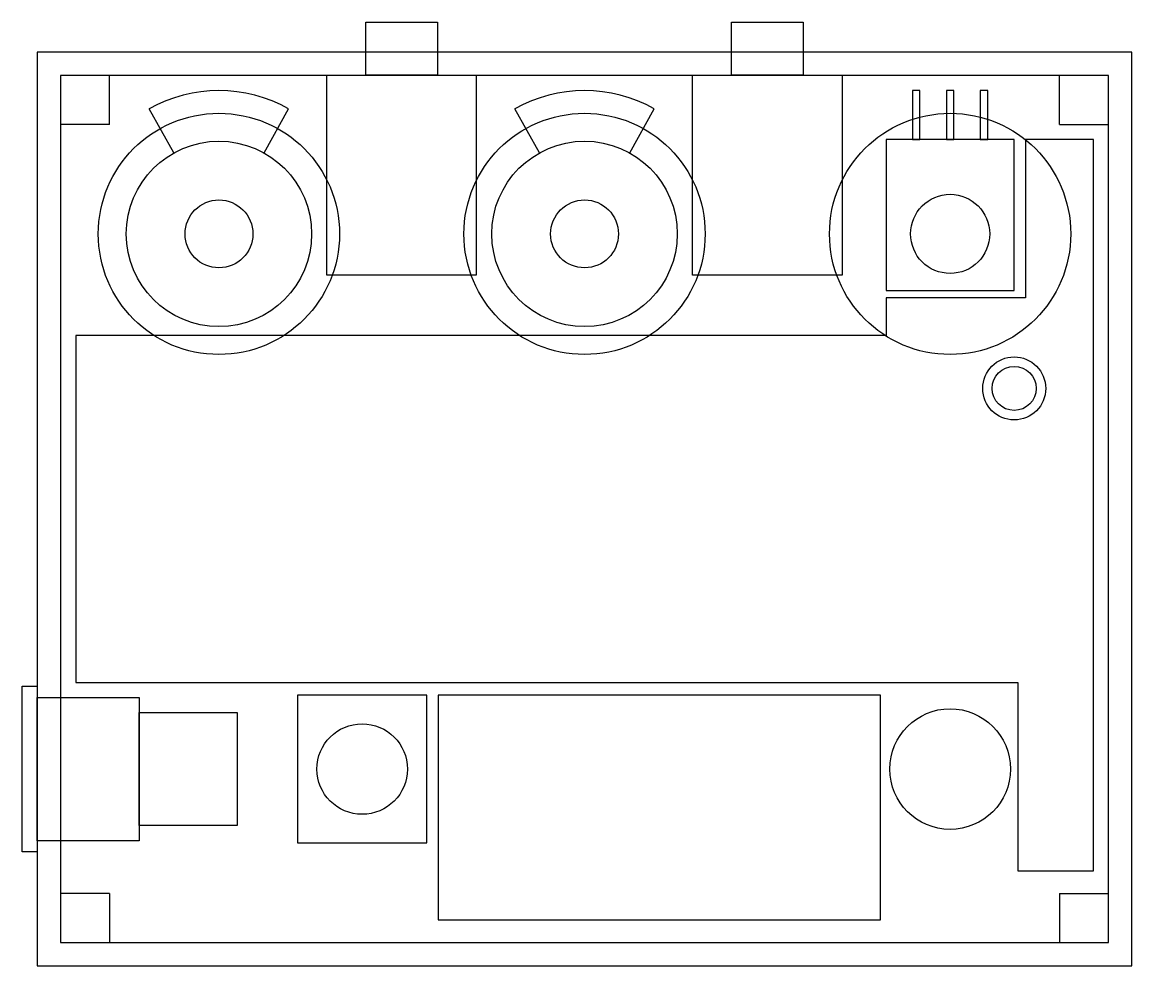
# Model space of a CAD drawing. Header units: inches. Extents: x -5 to 142, y -3 to 122.
import ezdxf

# ---------------------------------------------------------------- set-up
doc = ezdxf.new("R2010")
doc.units = ezdxf.units.IN
doc.header["$MEASUREMENT"] = 0

msp = doc.modelspace()

# ---------------------------------------------------------------- linework, layer by layer
for p, q in [((6.5, 108.5), (6.5, 115)), ((132.5, 108.5), (132.5, 115)), ((15.01, 104.74), (11.75, 110.6)), ((26.99, 104.74), (30.25, 110.6)), ((63.51, 104.74), (60.25, 110.6)), ((75.49, 104.74), (78.75, 110.6)), ((6.5, 108.5), (0, 108.5)), ((132.5, 108.5), (139, 108.5)), ((6.5, 6.5), (0, 6.5)), ((6.5, 6.5), (6.5, 0)), ((132.5, 6.5), (139, 6.5)), ((132.5, 6.5), (132.5, 0))]:
    msp.add_line(p, q)
for points in [[(40.48, 122.08), (50, 122.08), (50, 115.07), (40.48, 115.07)], [(88.99, 122.08), (98.51, 122.08), (98.51, 115.07), (88.99, 115.07)], [(-3.1, -3.1), (142.1, -3.1), (142.1, 118.1), (-3.1, 118.1)], [(0, 0), (139, 0), (139, 115), (0, 115)], [(35.33, 115.07), (55.14, 115.07), (55.14, 88.51), (35.33, 88.51)], [(83.84, 115.07), (103.66, 115.07), (103.66, 88.51), (83.84, 88.51)], [(114, 113), (113, 113), (113, 106.5), (114, 106.5)], [(118.5, 113), (117.5, 113), (117.5, 106.5), (118.5, 106.5)], [(123, 113), (122, 113), (122, 106.5), (123, 106.5)], [(137, 106.5), (128, 106.5), (128, 85.5), (109.5, 85.5), (109.5, 80.5), (2, 80.5), (2, 34.5), (127, 34.5), (127, 9.5), (137, 9.5), (137, 34.5), (137, 80.5), (137, 85.5)], [(126.5, 106.5), (109.5, 106.5), (109.5, 86.5), (126.5, 86.5)], [(-5.1, 34), (-3.1, 34), (-3.1, 12), (-5.1, 12)], [(-3.1, 32.5), (10.4, 32.5), (10.4, 13.5), (-3.1, 13.5)], [(48.6, 13.2), (48.6, 32.8), (31.4, 32.8), (31.4, 13.2)], [(50.07, 3), (108.77, 3), (108.77, 32.8), (50.07, 32.8)], [(10.4, 30.5), (23.4, 30.5), (23.4, 15.5), (10.4, 15.5)]]:
    msp.add_lwpolyline(points, close=True)
for centre, radius in [((21, 94), 16), ((69.5, 94), 16), ((118, 94), 16), ((21, 94), 12.3), ((69.5, 94), 12.3), ((118, 94), 5.25), ((21, 94), 4.5), ((69.5, 94), 4.5), ((126.5, 73.5), 4.18), ((126.5, 73.5), 2.92), ((118, 23), 8), ((40, 23), 6)]:
    msp.add_circle(centre, radius)
for centre in [(21, 94), (69.5, 94)]:
    msp.add_arc(centre, 19, 60.8668, 119.1332)

doc.saveas('drawing.dxf')
